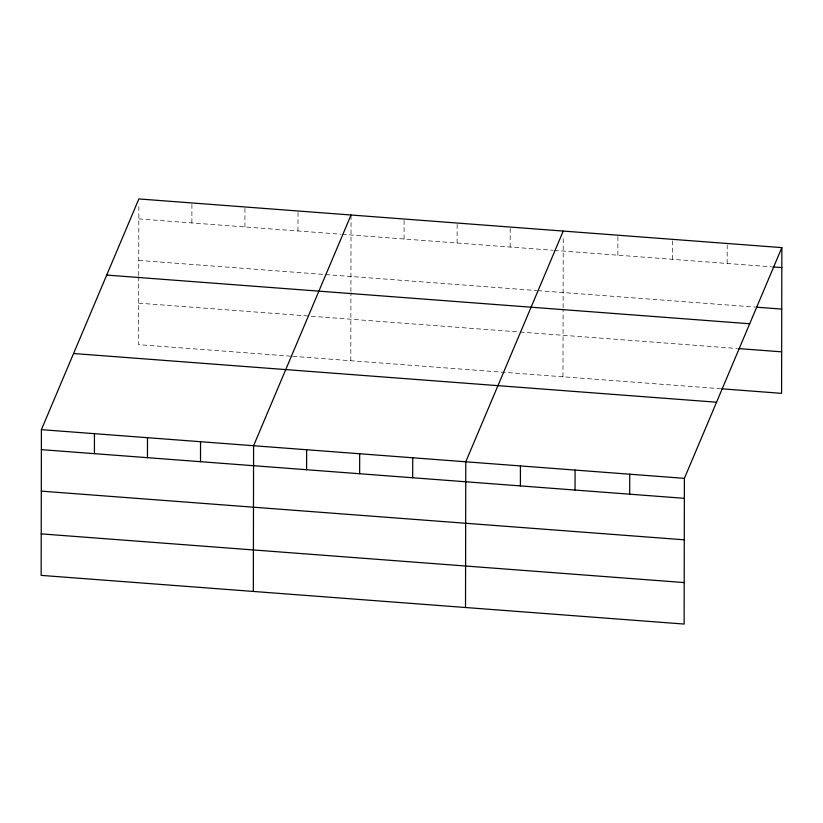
<?xml version="1.0" encoding="UTF-8"?>
<svg xmlns="http://www.w3.org/2000/svg" width="823" height="823" viewBox="0 0 823 823"><rect width="100%" height="100%" fill="white"/><g stroke="black" fill="none" stroke-linecap="round" stroke-linejoin="round"><path stroke-width="0.62" stroke-dasharray="4.12 3.09" d="M138.737 276.754L138.614 344.652L291.435 356.225M138.737 275.499L138.861 205.184M191.882 222.94L191.913 202.952M244.925 226.953L244.956 206.974M297.967 230.965L298.008 210.986M350.793 360.721L350.917 292.823M350.917 291.568L351.051 216.254M404.062 238.999L404.103 219.021M457.104 243.022L457.146 223.033M510.157 247.034L510.188 227.055M562.983 376.79L563.097 308.892M563.107 307.627L563.23 236.067M617.857 255.192L617.888 235.203M672.504 259.327L672.545 239.349M727.162 263.463L727.193 243.485M138.83 218.918L340.917 234.226M342.173 234.318L553.097 250.285M554.363 250.377L771.645 266.837M138.758 260.418L536.606 290.54M537.872 290.632L755.051 307.072M138.686 303.162L518.85 331.947M520.115 332.039L737.182 348.479M292.7 356.318L720.588 388.723"/><path stroke-width="1.23" d="M41.407 429.657L41.15 575.38L684.129 624.06L684.386 478.348L781.85 247.62L138.871 198.94L41.407 429.657L684.386 478.348M94.419 453.658L94.45 433.68M147.461 457.681L147.492 437.692M200.503 461.693L200.545 441.714M253.33 591.439L253.587 445.727L351.051 215.009M306.598 469.727L306.629 449.739M359.641 473.739L359.682 453.761M412.693 477.762L412.724 457.773M465.52 607.508L465.777 461.796L563.241 231.068M520.393 485.909L520.424 465.931M575.04 490.055L575.082 470.067M629.698 494.191L629.729 474.202M781.85 247.62L781.593 393.343L721.853 388.816M772.92 266.93L781.819 267.609M756.327 307.174L781.747 309.098M106.702 275.077L749.691 323.758M738.457 348.571L781.665 351.843M73.566 353.52L716.545 402.21M41.366 449.646L684.355 498.327M41.294 491.136L684.283 539.816M41.222 533.88L684.201 582.571"/></g></svg>
